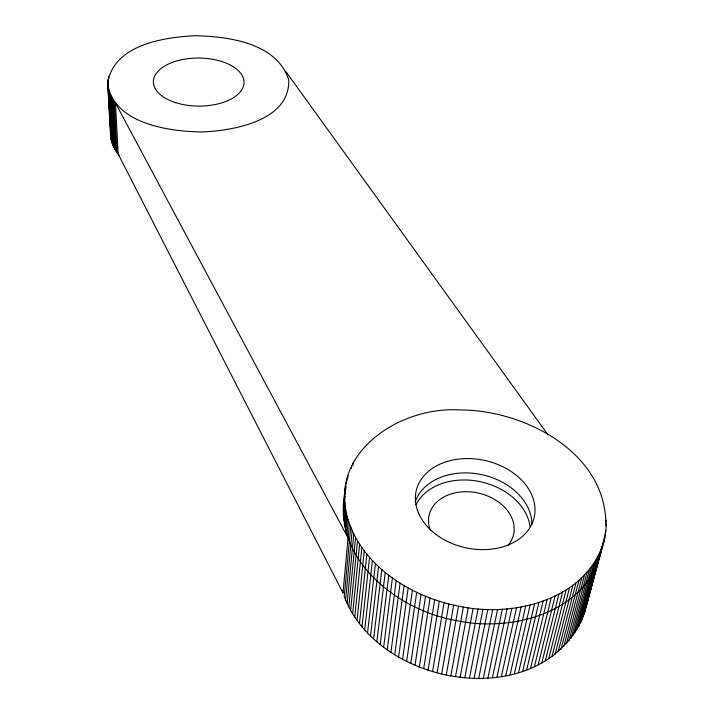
<?xml version="1.0" encoding="UTF-8"?>
<svg xmlns="http://www.w3.org/2000/svg" width="714" height="714" viewBox="0 0 714 714"><rect width="100%" height="100%" fill="white"/><g stroke="black" fill="none" stroke-linecap="round" stroke-linejoin="round"><path stroke-width="1.07" d="M110.59 132.019C109.902 140.765 113.812 149.28 119.541 155.714M606.373 523.665L605.463 534.036L604.044 540.837L584.436 613.014C545.362 714.768 378.938 688.885 344.219 596.458L350.708 526.959C322.175 457.103 396.93 406.025 459.816 409.934C524.469 409.854 607.016 452.631 605.82 525.718M601.429 549.2C589.041 612.826 511.376 632.711 455.925 620.511C396.618 609.979 331.823 558.785 344.969 492.044M107.627 83.101C113.678 44.83 163.452 37.289 195.136 35.718C228.48 36.494 276.898 42.804 288.724 79.879C290.071 120.728 233.799 130.555 202.83 131.947C169.878 131.787 112.964 123.915 107.627 83.101L110.706 137.204M343.711 506.494L345.273 488.653M343.559 509.921L345.737 485.288M343.372 515.579L344.826 498.925M345.674 489.742L345.96 486.404M346.156 484.19L346.352 481.968M343.729 516.847L344.996 502.397M346.924 480.906L347.12 478.683M344.05 520.336L345.326 505.887M347.843 477.666L348.039 475.444M344.532 523.844L345.817 509.385M345.174 527.36L346.468 512.902M351.466 468.25L351.663 466.028M345.978 530.877L347.29 516.418M352.957 465.216L353.162 463.002M346.95 534.393L348.262 519.935M348.075 537.91L115.463 103.039L118.194 154.108L342.997 592.959L349.405 523.451M345.603 599.938L352.172 530.448L350.708 526.959M347.129 603.401L353.796 533.92L352.172 530.448M348.816 606.846L355.581 537.374L353.796 533.92M350.645 610.256L357.527 540.793L355.581 537.374M352.636 613.629L359.624 544.184L357.527 540.793M354.76 616.976L361.882 547.54L359.624 544.184M357.045 620.27L364.292 550.851L361.882 547.54M359.463 623.518L366.853 554.118L364.292 550.851M362.025 626.714L369.557 557.331L366.853 554.118M364.72 629.855L372.413 560.49L369.557 557.331M367.558 632.934L375.412 563.587L372.413 560.49M370.53 635.942L378.554 566.613L375.412 563.587M373.627 638.887L381.82 569.576L378.554 566.613M376.849 641.752L385.23 572.458L381.82 569.576M380.187 644.537L388.764 575.27L385.23 572.458M383.65 647.232L392.423 577.992L388.764 575.27M387.229 649.847L396.199 580.625L392.423 577.992M390.915 652.373L400.09 583.168L396.199 580.625M344.014 503.093L344.478 499.729M394.699 654.792L404.088 585.614L400.09 583.168M398.582 657.112L408.194 587.961L404.088 585.614M402.562 659.334L412.389 590.201L408.194 587.961M406.632 661.45L416.69 592.334L412.389 590.201M410.782 663.449L421.073 594.351L416.69 592.334M415.012 665.332L425.535 596.261L421.073 594.351M419.305 667.099L430.069 598.046L425.535 596.261M423.67 668.741L434.674 599.715L430.069 598.046M428.097 670.267L439.333 601.259L434.674 599.715M432.568 671.66L444.054 602.678L439.333 601.259M437.093 672.936L448.82 603.964L444.054 602.678M441.645 674.07L453.631 605.124L448.82 603.964M446.241 675.078L458.477 606.15L453.631 605.124M450.855 675.944L463.341 607.043C516.588 617.119 587.265 598.618 604.044 540.837M344.782 498.069L345.085 496.4M455.496 676.685L468.223 607.793M460.137 677.283L473.123 608.408M584.436 613.014L594.646 574.002M464.796 677.747L478.032 608.881M469.446 678.068L482.932 609.221M474.087 678.255L487.814 609.417M478.719 678.3L492.687 609.479M483.324 678.211L497.533 609.399M487.903 677.97L502.353 609.176M492.437 677.604L507.127 608.81M496.935 677.095L511.858 608.31M501.389 676.453L516.525 607.676M505.78 675.667L521.14 606.9M510.108 674.748L525.691 605.99M514.375 673.704L530.163 604.945M518.56 672.526L534.563 603.767M522.666 671.214L538.865 602.464M526.691 669.786L543.086 601.036M530.618 668.224L547.201 599.474M534.456 666.546L551.217 597.796M538.186 664.752L555.117 596.003M541.81 662.842L558.91 594.093M545.317 660.816L562.578 592.067M548.718 658.683L566.122 589.934M551.993 656.443L569.54 587.684M555.144 654.104L572.824 585.346M558.161 651.668L575.975 582.91M561.052 649.142L578.974 580.375M563.801 646.518L581.839 577.751M566.416 643.814L584.552 575.038M568.897 641.029L587.113 572.244M571.218 638.164L589.523 569.379M573.404 635.228L591.781 566.434M575.439 632.22L593.878 563.426M605.802 522.237L606.347 520.194M577.323 629.15L595.824 560.356M579.054 626.026L597.6 557.223M580.634 622.84L599.216 554.037M605.097 533.661L605.927 530.591M582.053 619.609L600.67 550.797M595.226 571.86L597.538 563.31M598.118 561.168L601.304 549.414M601.59 548.343L605.463 534.036M583.32 616.334L601.956 547.513M586.194 606.275L604.838 537.446M458.477 606.15L463.341 607.043M285.966 71.703L547.665 434.371M342.193 590.326L342.997 592.959M107.707 81.414L110.965 138.935M111.991 98.211L114.811 149.181M111.063 96.56L113.892 147.503M110.233 94.908L113.089 145.808M108.599 76.398L108.724 78.594M109.528 93.231L112.393 144.103M108.93 91.553L111.812 142.389M107.894 79.736L108.144 84.127M108.439 89.875L111.33 140.667M114.195 101.45L116.962 152.493M113.044 99.835L115.829 150.841M430.31 530.377A43.322 32.514 12.8 0 1 476.613 492.731A43.322 32.514 12.8 0 1 508.154 545.237M416.057 504.655A59.583 44.732 12.8 0 1 478.951 481.414A59.583 44.732 12.8 0 1 530.083 526.905M415.218 501.862A59.869 44.723 12.6 0 1 480.227 474.355A59.869 44.723 12.6 0 1 531.885 524.594M175.742 102.682A45.33 24.026 0.4 0 0 244.009 82.449A45.33 24.026 0.4 0 0 176.304 61.074A45.33 24.026 0.4 0 0 175.742 102.682M436.343 534.679A60.458 44.696 12.4 0 0 534.01 518.034A60.458 44.696 12.4 0 0 455.211 459.575A60.458 44.696 12.4 0 0 436.343 534.679"/></g></svg>
